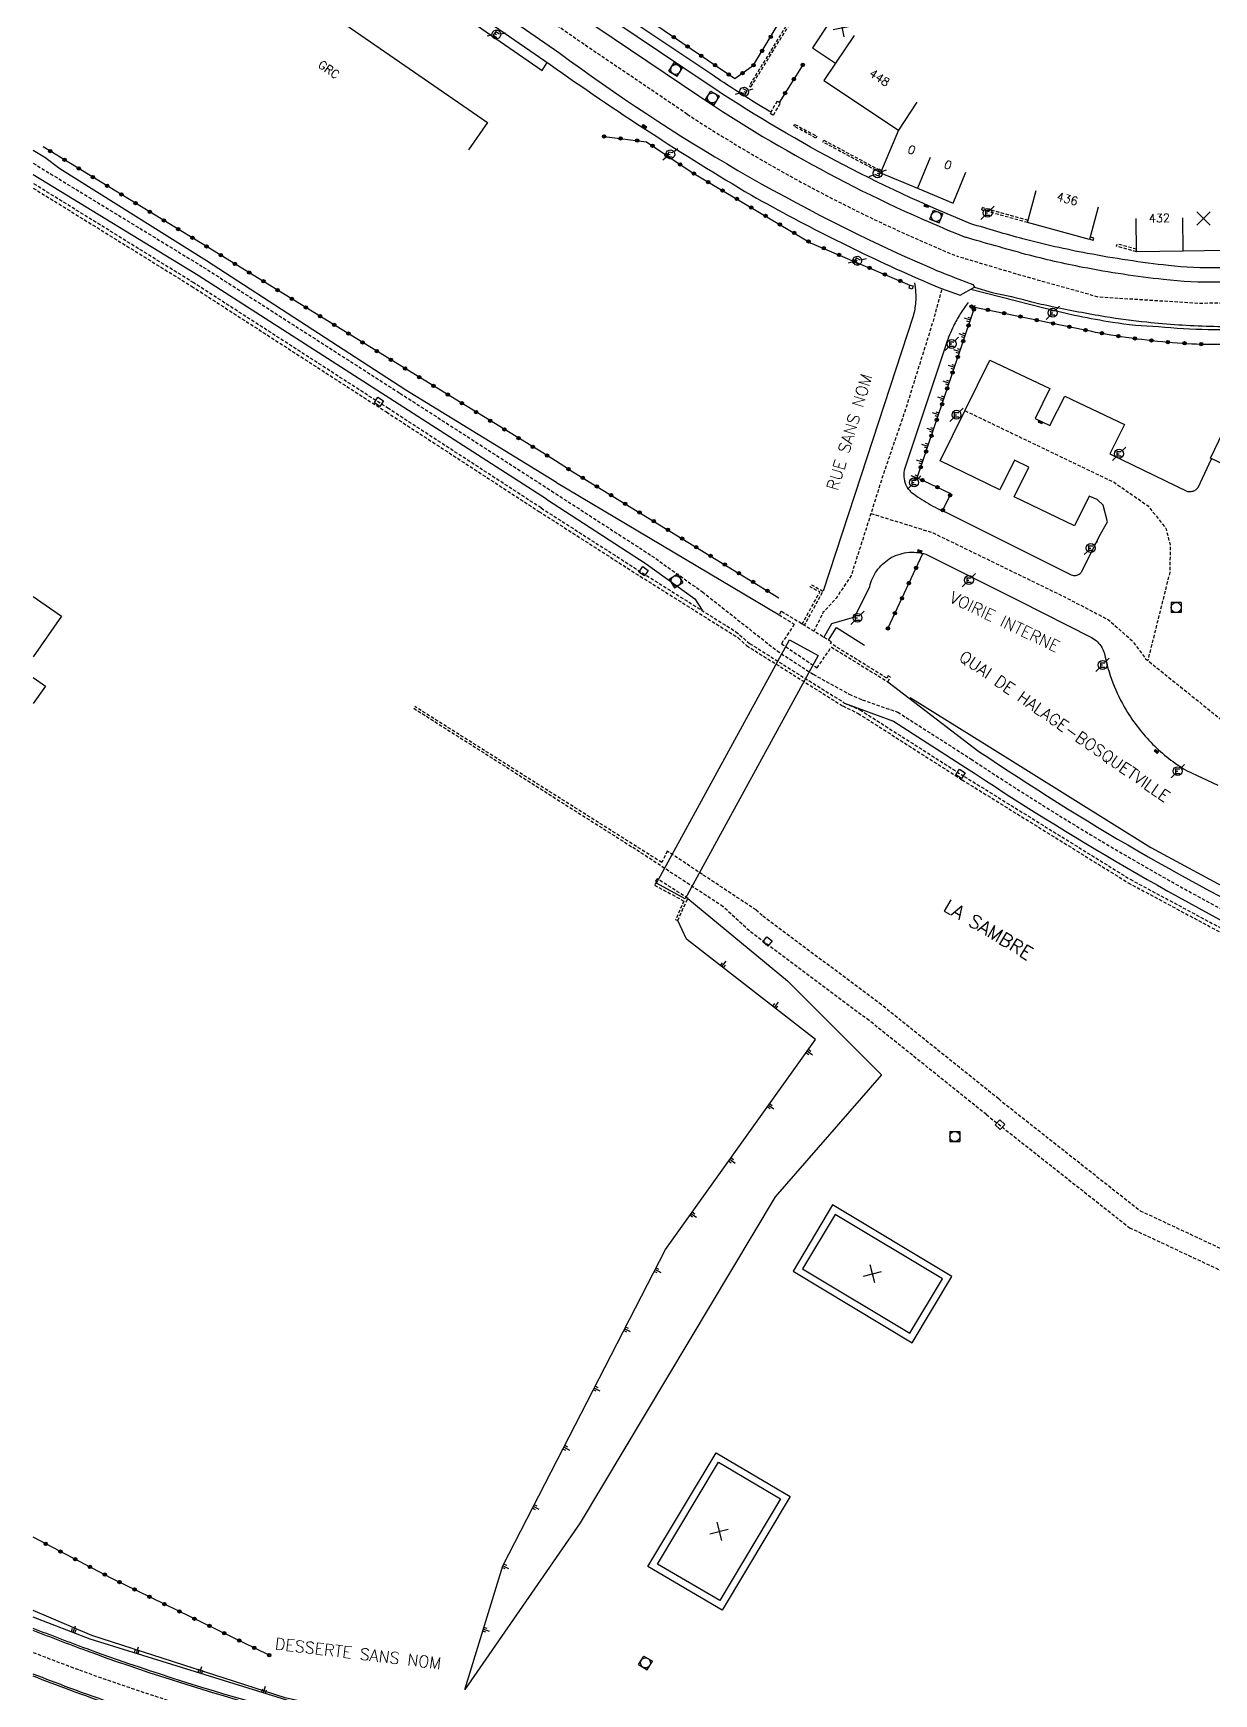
# Model space of a CAD drawing. Header units: millimetres. Extents: x 155999 to 157000, y 121000 to 122000.
# Drawn here: x 156000 to 156177.3, y 121188.3 to 121437.8 of the extents above; entities that cross this region are included whole.
import ezdxf
from ezdxf.enums import TextEntityAlignment as Align

# ---------------------------------------------------------------- set-up
doc = ezdxf.new("R2010")
doc.units = ezdxf.units.MM
doc.linetypes.add('DASHED', pattern=[0.75, 0.5, -0.25])
doc.layers.get('0').update_dxf_attribs({"linetype": 'CONTINUOUS'})
for name, color, linetype in [('W0001', 6, 'DASHED'), ('W0008', 7, 'CONTINUOUS'), ('W0017', 7, 'CONTINUOUS'), ('W0100', 7, 'CONTINUOUS'), ('W0112', 1, 'DASHED'), ('W0211', 2, 'CONTINUOUS'), ('W0322', 7, 'CONTINUOUS'), ('W0334', 7, 'CONTINUOUS'), ('W0400', 7, 'CONTINUOUS'), ('W0420', 7, 'CONTINUOUS'), ('W0471', 7, 'CONTINUOUS'), ('W0500', 5, 'DASHED'), ('W0984', 7, 'CONTINUOUS'), ('W0989', 7, 'CONTINUOUS'), ('W0991', 7, 'CONTINUOUS'), ('W1102', 7, 'CONTINUOUS')]:
    doc.layers.add(name, color=color, linetype=linetype)
doc.styles.get("Standard").update_dxf_attribs({"font": 'romans.shx', "width": 0.85})

# ---------------------------------------------------------------- blocks, each defined once
blk = doc.blocks.new('t211o')
at = {"color": 0, "linetype": 'Continuous'}
for p, q in [((-0.29, 0.5), (-0.29, 0)), ((0, 1), (0, 0)), ((0.29, 0.5), (0.29, 0))]:
    blk.add_line(p, q, dxfattribs=at)
blk = doc.blocks.new('T471')
for p, q in [((-0.333334, 0.333334), (-0.333334, -0.333334)), ((-0.333334, 0.333334), (0.333334, 0.333334)), ((-0.333334, 0), (0, 0)), ((0.500001, 0.500001), (1.000002, 1.000002)), ((-0.500001, -0.500001), (-1.000002, -1.000002)), ((-0.333334, -0.333334), (0.333334, -0.333334))]:
    blk.add_line(p, q)
blk.add_ellipse((0, 0), major_axis=(0.471405, 0.471405), ratio=1, start_param=5.4977871438, end_param=11.780972451)
blk = doc.blocks.new('T400')
for p, q in [((-0.15, 0.3), (0.15, 0.3)), ((-0.15, -0.25), (-0.15, 0.3)), ((-0.15, 0.15), (0.15, 0.15)), ((-0.15, 0), (0.15, 0)), ((0.15, 0.3), (0.15, -0.25)), ((-0.15, -0.15), (0.15, -0.15)), ((-0.15, -0.25), (-0.15, -0.3)), ((-0.15, -0.3), (0.15, -0.3)), ((0.15, -0.3), (0.15, -0.25))]:
    blk.add_line(p, q)
blk = doc.blocks.new('t322o')
at = {"color": 0, "linetype": 'Continuous'}
for radius in [0.25, 0.15]:
    blk.add_circle((0, 0), radius, dxfattribs=at)
blk = doc.blocks.new('T420')
for p, q in [((0.75, 0.75), (-0.75, 0.75)), ((-0.75, 0.75), (-0.75, -0.75)), ((0.75, 0.75), (0.75, -0.75)), ((0.75, -0.75), (-0.75, -0.75))]:
    blk.add_line(p, q)
blk.add_ellipse((0, 0), major_axis=(-0.53, 0.53), ratio=1, start_param=3.926991, end_param=10.210176)
blk = doc.blocks.new('t991o')
at = {"color": 0, "linetype": 'Continuous'}
for p, q in [((-1, 1), (1, -1)), ((-1, -1), (1, 1))]:
    blk.add_line(p, q, dxfattribs=at)
blk = doc.blocks.new('t112o')
at = {"color": 0, "linetype": 'Continuous'}
for p, q in [((-0.5, 0.5), (0.5, 0.5)), ((-0.5, -0.5), (-0.5, 0.5)), ((0.5, 0.5), (0.5, -0.5)), ((0.5, -0.5), (-0.5, -0.5))]:
    blk.add_line(p, q, dxfattribs=at)

msp = doc.modelspace()

# ---------------------------------------------------------------- linework, layer by layer
at = {"layer": 'W0001'}
for points in [[(156138.86, 121404.2, -0.047067), (156098.22, 121425.58), (156082.73, 121436.06), (156039.08, 121466.35), (156030.75, 121472.1)], [(156077.82, 121369.01), (156092.87, 121359.27), (156100.49, 121353.85), (156111.7, 121344.99), (156117.12, 121341.46), (156122.55, 121338.48), (156124.51, 121337.64), (156129.84, 121335.77), (156140.85, 121328.72, 0.030083), (156189.87, 121300.24), (156219.91, 121285.83), (156239.57, 121275.99), (156256.38, 121267.79), (156278.67, 121256.82), (156300.63, 121246.71), (156319.57, 121237.74), (156349.36, 121223.61, 0.015103), (156390.25, 121205.2), (156400.48, 121201.04)], [(156100.69, 121171.68, -0.029554), (156058.72, 121177.48, -0.038844), (156006.94, 121191.92, -0.004373), (156000, 121194.55)]]:
    msp.add_lwpolyline(points, format="xyb", dxfattribs=at)
msp.add_lwpolyline([(156000, 121418.22), (156025.54, 121402.62), (156055.08, 121383.68), (156077.87, 121368.98)], dxfattribs=at)
at = {"layer": 'W0001', "flags": 128}
for points in [[(156337.54, 121413.03), (156251.66, 121404), (156215.16, 121399.86), (156194.63, 121397.52), (156174.93, 121397.16), (156159.98, 121398.11), (156148.95, 121401.19), (156138.86, 121404.2)], [(156136.41, 121399.23), (156135.13, 121394.51), (156130.9, 121380.95), (156127.66, 121371.51), (156122.84, 121356.28), (156120.57, 121352.88), (156118.6, 121350.72), (156117.23, 121347.92)], [(156139.92, 121381.07), (156162.31, 121370.3), (156167.42, 121366.76), (156170.08, 121363.42), (156170.77, 121360.77), (156170.67, 121356.74), (156167.38, 121343.54)], [(156125.79, 121365.63), (156135.13, 121362.71), (156154.9, 121353.08), (156161.49, 121349.64), (156164.99, 121346.55), (156167.06, 121343.79), (156211.75, 121307.79), (156216.35, 121302.26), (156224.51, 121295.58), (156234.06, 121290.17), (156241.2, 121285.42), (156264.9, 121274.41), (156289.79, 121262.72), (156325.78, 121245.45), (156327.94, 121244.96), (156330.1, 121244.76), (156332.46, 121244.17), (156336.01, 121242.7), (156370.77, 121226.25), (156377.16, 121223.4), (156386.02, 121219.27), (156390.05, 121215.73), (156393.49, 121213.17), (156396.74, 121212.29), (156401.81, 121212.27), (156406.24, 121213.65), (156409.39, 121216.89), (156411.55, 121220.92), (156412.14, 121225.73), (156410.86, 121230.45), (156408.01, 121234.09), (156404.17, 121236.64), (156396.19, 121239.81), (156392.46, 121240.5), (156381.43, 121221.4)]]:
    msp.add_lwpolyline(points, dxfattribs=at)
at = {"layer": 'W0008'}
for points in [[(156000, 121487.17), (156010.17, 121479.96), (156019.61, 121473.34), (156022.83, 121473.77), (156037.3, 121463.77), (156038, 121460.5), (156043.11, 121456.9), (156077.62, 121433.05, 0.020151), (156107.85, 121413.42, 0.025267), (156133.68, 121400.54, 0.020652), (156139.21, 121398.39), (156141.38, 121399.61), (156144.01, 121398.83)], [(156140.79, 121409.14, -0.051763), (156101.19, 121430.16), (156073.32, 121448.9), (156072.21, 121447.29), (156038.11, 121470.83)], [(156128.32, 121340.34), (156142.03, 121329.89, 0.035928), (156190.76, 121301.75), (156220.74, 121287.33), (156240.44, 121277.6), (156257.19, 121269.43), (156279.67, 121258.59), (156301.63, 121247.88), (156320.39, 121239.11), (156350.4, 121225.04, 0.017121), (156391.14, 121206.67), (156401.04, 121202.43)], [(156121.85, 121337.15), (156129.18, 121334.41), (156140.03, 121327.47, 0.030084), (156189.21, 121298.89), (156219.24, 121284.49), (156238.7, 121274.38), (156255.57, 121266.15), (156278.03, 121255.47), (156300, 121245.35), (156318.93, 121236.39), (156348.71, 121222.26, 0.015102), (156389.68, 121203.82), (156399.91, 121199.65)], [(156100.92, 121174.73, -0.029557), (156059.31, 121180.48, -0.038841), (156007.99, 121194.79, -0.005077), (156000, 121197.84)], [(156100.45, 121168.63, -0.029653), (156058.43, 121174.44, -0.016126), (156033.87, 121180.16, -0.023697), (156005.51, 121189.2, -0.003425), (156000, 121191.29)]]:
    msp.add_lwpolyline(points, format="xyb", dxfattribs=at)
for points in [[(156078.58, 121370.28), (156055.97, 121384.13), (156026.02, 121403.58), (156004.01, 121417.37), (156001.72, 121419.1), (156000, 121420.11)], [(156077.07, 121367.75), (156054.28, 121382.45), (156024.76, 121401.37), (156000, 121416.49)], [(156078.58, 121370.28), (156112.01, 121350.41)], [(156077.07, 121367.75), (156092.03, 121358.03), (156099.38, 121352.8), (156100.47, 121351.07)]]:
    msp.add_lwpolyline(points, dxfattribs=at)
at = {"layer": 'W0008', "flags": 128}
for points in [[(156249.04, 121408.94), (156223.37, 121405.85), (156217.76, 121405.19), (156209.3, 121404.3, -0.00817), (156199.97, 121403.46, -0.008455), (156190.93, 121402.96, -0.00086), (156179.88, 121402.54, -0.005123), (156178.02, 121402.5, -0.031314), (156170.47, 121402.86, -0.019222), (156158.3, 121404.68, -0.01787), (156148.63, 121406.87, -0.008289), (156140.79, 121409.14, -0.014722)], [(156249.87, 121406.85), (156224.95, 121403.85), (156219.28, 121403.2), (156209.24, 121402.12, -0.007972), (156199.32, 121401.22, -0.009775), (156191.21, 121400.76, -0.001005), (156180.04, 121400.38, -0.005557), (156178.02, 121400.34, -0.029816), (156169.73, 121400.75, -0.02021), (156157.64, 121402.58, -0.017052), (156149.09, 121404.53, -0.003608), (156139.96, 121407.11, -0.013063)], [(156132.34, 121400.28, -0.032134), (156132.52, 121398.82, -0.032134), (156132.5, 121397.35, -0.023286), (156132.38, 121396.3, -0.023286), (156132.15, 121395.26), (156124.29, 121371.22), (156118.61, 121353.95)], [(156140.8, 121399.29), (156151.98, 121396.45, 0.02217), (156162.06, 121394.36, 0.032756), (156169, 121393.7, 0.03544), (156183.91, 121393.34, 0.016968), (156186.14, 121393.37, 0.002623), (156193.66, 121393.78, 0.003517), (156199.26, 121394.15, 0.003588), (156199.39, 121394.16, 0.027797), (156201.09, 121394.38)], [(156140.42, 121397.32, 0.024584), (156139.23, 121395.6, 0.024584), (156138.21, 121393.77, 0.01724), (156137.61, 121392.43, 0.01724), (156137.1, 121391.06), (156135.48, 121386.22), (156131.01, 121372.7, 0.093311), (156130.74, 121371.45, 0.093311), (156130.94, 121370.19, 0.06162), (156131.32, 121369.44, 0.06162), (156131.87, 121368.8, 0.015448), (156133.13, 121367.91, 0.015448), (156134.44, 121367.1, 0.015268), (156135.78, 121366.38, 0.015268), (156137.17, 121365.74), (156155.89, 121356.42, 0.072897), (156156.24, 121356.32, 0.072897), (156156.6, 121356.32, 0.107845), (156157.1, 121356.51, 0.107845), (156157.47, 121356.89), (156160.07, 121362.14), (156161.31, 121364.38), (156160.69, 121366.86), (156159.77, 121367.73), (156158.6, 121368.22), (156156.38, 121363.74), (156147.3, 121368.13), (156149.53, 121372.58), (156147.35, 121373.63), (156145.15, 121369.17), (156136.18, 121373.5), (156143.65, 121388.64), (156152.65, 121384.38), (156150.45, 121379.9), (156152.67, 121378.82), (156154.94, 121383.22), (156163.86, 121378.97), (156161.7, 121374.55), (156173.37, 121368.94, 0.05757), (156173.72, 121368.9, 0.05757), (156174.07, 121368.95, 0.086825), (156174.55, 121369.16, 0.086825), (156174.93, 121369.53), (156176.94, 121373.84)], [(156144.01, 121398.83, -0.014535), (156149.75, 121397.47, 0.010396), (156153.02, 121396.71, 0.011399), (156160.97, 121395.22, 0.014596), (156167.23, 121394.38, 0.019043), (156176.72, 121393.75, 0.01913), (156186.18, 121393.85, 0.002462), (156193.5, 121394.24, 0.003064), (156199.38, 121394.62, 0.025621), (156200.39, 121394.74, -0.180778), (156200.54, 121394.71), (156203.36, 121393.01), (156222.74, 121394.93), (156253.84, 121398.74)], [(156118.72, 121347), (156119.91, 121349.11), (156123.39, 121350.07), (156125.62, 121354.63, -0.100027), (156126.67, 121357.01, -0.100027), (156128.56, 121358.8, -0.108513), (156131.22, 121359.75, -0.108513), (156134.03, 121359.49), (156148.07, 121352.48), (156158.95, 121346.97, -0.070479), (156159.81, 121346.35, -0.070479), (156160.47, 121345.52, -0.033916), (156160.69, 121345.07, -0.033916), (156160.86, 121344.58, 0.043051), (156162.13, 121340.2, 0.043051), (156164.13, 121336.09, 0.061206), (156168.11, 121330.98, 0.061206), (156173.21, 121326.99), (156177.88, 121324.8, -0.047793)]]:
    msp.add_lwpolyline(points, format="xyb", dxfattribs=at)
at = {"layer": 'W0017', "flags": 128}
msp.add_lwpolyline([(156119.42, 121346.59), (156120.64, 121348.51), (156124.86, 121345.83)], dxfattribs=at)
at = {"layer": 'W0100'}
for p, q in [((156149.33, 121409.3), (156150.64, 121414.12)), ((156159.95, 121411.6), (156158.65, 121406.78)), ((156158.65, 121406.78), (156149.33, 121409.3)), ((156165.69, 121404.93), (156165.62, 121409.93)), ((156172.7, 121405.03), (156165.69, 121404.93)), ((156179.08, 121405.1), (156172.7, 121405.03))]:
    msp.add_line(p, q, dxfattribs=at)
at = {"layer": 'W0100', "flags": 128}
msp.add_lwpolyline([(156025.73, 121447.63), (156028.58, 121451.75), (156068.2, 121424.34), (156065.35, 121420.23)], dxfattribs=at)
at = {"layer": 'W0100'}
for points in [[(156119.8, 121439.72), (156117.03, 121435.56), (156120.5, 121433.25), (156118.75, 121430.63), (156129.92, 121423.21), (156127.25, 121416.77), (156132.78, 121414.47), (156138.15, 121412.24), (156140.07, 121416.86)], [(156000, 121353.13), (156004.23, 121350.19), (156000, 121344.1)], [(156000, 121340.96), (156001.82, 121339.69), (156000, 121337.09)]]:
    msp.add_lwpolyline(points, dxfattribs=at)
at = {"layer": 'W0100', "flags": 128}
msp.add_lwpolyline([(156183.99, 121378.55), (156180.88, 121371.99), (156176.82, 121373.91), (156179.93, 121380.47)], close=True, dxfattribs=at)
at = {"layer": 'W0100'}
for points in [[(156115.55, 121252.16), (156131.66, 121242.49), (156136.53, 121250.66), (156120.41, 121260.32)], [(156112.24, 121217.62), (156103.09, 121202.33), (156093.76, 121207.82), (156102.91, 121223.11)]]:
    msp.add_lwpolyline(points, close=True, dxfattribs=at)
at = {"layer": 'W0112'}
for p, q in [((156142.45, 121411.2), (156142.54, 121411.55)), ((156149.43, 121409.64), (156142.54, 121411.55)), ((156149.33, 121409.3), (156142.45, 121411.2)), ((156159.2, 121406.64), (156158.65, 121406.78)), ((156159.28, 121406.99), (156158.73, 121407.12)), ((156159.2, 121406.64), (156159.28, 121406.99)), ((156162.69, 121405.75), (156162.79, 121406.09)), ((156165.69, 121404.93), (156162.69, 121405.75)), ((156165.68, 121405.3), (156162.79, 121406.09))]:
    msp.add_line(p, q, dxfattribs=at)
for points in [[(156114.2, 121440.7), (156107.53, 121429.87), (156107.79, 121429.7), (156114.47, 121440.53)], [(156127.25, 121416.77), (156118.59, 121421.41), (156118.74, 121421.68), (156127.37, 121417.05)], [(156076.28, 121366.44), (156053.36, 121381.36), (156024.11, 121400.25), (156000, 121415.19)], [(156000, 121414.49), (156023.79, 121399.75), (156053.03, 121380.86), (156075.95, 121365.93)], [(156076.28, 121366.44), (156091.46, 121356.7), (156105.52, 121347.86), (156107.59, 121346.08), (156121.85, 121337.15), (156124.17, 121336.12), (156139.81, 121326.13), (156164.74, 121310.67), (156188.58, 121297.85), (156219, 121283.37), (156224.02, 121281.72), (156238.74, 121274.31), (156255.51, 121266.13), (156278.1, 121255.4), (156282.14, 121252.44), (156300.03, 121243.95), (156318.15, 121235.36), (156348.26, 121221.09), (156368.82, 121211.47), (156389.18, 121202.7), (156398.31, 121198.9)], [(156075.95, 121365.93), (156091.14, 121356.19), (156105.87, 121346.95), (156107.14, 121345.77), (156121.57, 121336.7), (156123.88, 121335.59), (156139.49, 121325.62), (156164.44, 121310.15), (156188.31, 121297.32), (156218.78, 121282.81), (156223.79, 121281.17), (156238.47, 121273.78), (156255.25, 121265.59), (156277.79, 121254.88), (156281.84, 121251.93), (156299.78, 121243.4), (156317.89, 121234.81), (156348, 121220.54), (156368.57, 121210.92), (156388.94, 121202.15), (156398.07, 121198.34)], [(156144.99, 121277.68), (156127.38, 121291.81), (156109.47, 121305.21), (156108.55, 121306.06), (156100.5, 121311.4), (156095.19, 121314.92), (156094.41, 121313.18), (156057.31, 121336.61)], [(156057.15, 121336.36), (156090.06, 121315.44)], [(156143.14, 121275.33), (156125.55, 121289.44), (156107.55, 121302.91), (156103.61, 121306.56), (156090.06, 121315.44)], [(156096.47, 121304.65), (156096.8, 121304.49), (156098.31, 121307.81), (156093.7, 121310.76), (156093.44, 121310.42), (156093.59, 121310.31), (156093.31, 121309.8), (156097.72, 121307.4), (156096.47, 121304.64)], [(156144.99, 121277.68), (156166.23, 121260.9), (156187.65, 121250.86), (156229.79, 121231.17), (156272.55, 121211.22), (156314.28, 121191.7), (156342.95, 121178.52), (156341.91, 121176.25), (156364.86, 121165.69), (156393.31, 121153.76), (156411.52, 121146.6), (156437.83, 121137.13), (156460.04, 121128.67), (156484.38, 121118.16), (156503.8, 121108.59), (156523.24, 121098), (156550.53, 121082.81)], [(156143.14, 121275.33), (156164.64, 121258.34), (156186.39, 121248.15), (156228.53, 121228.46), (156271.28, 121208.52), (156313.02, 121188.99), (156364.66, 121165.23), (156393.13, 121153.3), (156411.35, 121146.13), (156437.66, 121136.66), (156459.85, 121128.21), (156484.17, 121117.71), (156503.57, 121108.15), (156523, 121097.57), (156550.28, 121082.37)]]:
    msp.add_lwpolyline(points, dxfattribs=at)
for points in [[(156110.66, 121425.74), (156111.16, 121425.45), (156112.23, 121427.25), (156111.73, 121427.54)], [(156114.39, 121424.06), (156117.66, 121422.27), (156117.52, 121422.01), (156114.24, 121423.8)], [(156131.54, 121399.44), (156131.66, 121399.93), (156132.14, 121399.81), (156132.02, 121399.32)], [(156112.01, 121350.41), (156114.29, 121348.98), (156112.37, 121346.05), (156117.72, 121342.42), (156119.86, 121345.56), (156128.32, 121340.34), (156128.74, 121341.02), (156128.4, 121341.23), (156128.19, 121340.89), (156119.75, 121346.11), (156119.87, 121346.33), (156112.32, 121350.92)]]:
    msp.add_lwpolyline(points, close=True, dxfattribs=at)
at = {"layer": 'W0112', "flags": 128}
msp.add_lwpolyline([(156115.47, 121349), (156118.13, 121353.81), (156116.68, 121354.61), (156116.86, 121354.92), (156118.61, 121353.95), (156115.78, 121348.81)], dxfattribs=at)
at = {"layer": 'W0211', "flags": 128}
msp.add_lwpolyline([(156132.76, 121370.99), (156141.05, 121395.6)], dxfattribs=at)
at = {"layer": 'W0211'}
for points in [[(156131.71, 121337.97), (156142.8, 121331.07), (156167.83, 121315.46), (156191.24, 121302.85), (156221.18, 121288.33), (156240.95, 121278.6), (156257.82, 121270.38), (156280.02, 121259.53), (156302.02, 121248.68), (156320.92, 121239.98), (156350.61, 121225.83), (156372.05, 121217.1), (156391.14, 121206.67)], [(156098.3, 121307.78), (156113.29, 121295.43), (156127.41, 121281.31), (156111.42, 121263), (156082.12, 121214.02), (156064.82, 121189)], [(156064.82, 121189), (156070.54, 121207.57), (156094.95, 121255.07), (156117.47, 121286.59), (156098.09, 121301.68), (156096.8, 121304.49)], [(156101.3, 121179.48), (156086.49, 121182.06), (156065.42, 121183.53), (156059.68, 121182.86), (156037.84, 121187.73), (156008.81, 121197.11), (156000, 121200.86)], [(156101.13, 121177.36), (156086.41, 121178.97), (156064.87, 121181.56), (156059.32, 121181.82), (156038.11, 121187.39), (156008.56, 121196.54), (156000, 121199.86)]]:
    msp.add_lwpolyline(points, dxfattribs=at)
at = {"layer": 'W0322'}
for points in [[(156092.94, 121443.69), (156090.87, 121440.79), (156105.35, 121430.94), (156108.18, 121432.94), (156113.19, 121441.27)], [(156115.56, 121432.99), (156112.04, 121427.36)], [(156085.74, 121422.25), (156092.11, 121421.46), (156098.98, 121416.81), (156116.85, 121406.24), (156131.66, 121399.93)], [(156080.39, 121372.29), (156077.16, 121374.31), (156054.69, 121388.1), (156026.29, 121405.57), (156001.51, 121420.7)], [(156080.39, 121372.29), (156111.99, 121352.96)], [(156035.44, 121194.14), (156011.82, 121205.67), (156000, 121211.84)]]:
    msp.add_lwpolyline(points, dxfattribs=at)
at = {"layer": 'W0322', "flags": 128}
for points in [[(156136.62, 121366.09), (156137.81, 121368.58), (156132.76, 121370.99), (156141.05, 121395.6), (156141.47, 121396.88)], [(156128.35, 121348.36), (156133.6, 121359.61)]]:
    msp.add_lwpolyline(points, dxfattribs=at)
msp.add_lwpolyline([(156140.91, 121396.7), (156157.95, 121393.18, 0.029277), (156170.39, 121391.36, 0.031972), (156181.9, 121391.1, 0.000235), (156192.56, 121391.54, 0.001896), (156193.88, 121391.6, 0.001798), (156198.73, 121391.86, 0.000451), (156218.05, 121392.98, 0.014646), (156218.33, 121393, 0.000361), (156229.57, 121394.34), (156253.2, 121397.16)], format="xyb", dxfattribs=at)
at = {"layer": 'W0334'}
for points in [[(156037.3, 121463.77), (156040, 121461.82), (156044.4, 121458.73), (156078.93, 121434.87, 0.056904), (156134.58, 121402.59, 0.017157), (156139.01, 121400.83), (156141.1, 121400.01), (156141.38, 121399.61)], [(156110.76, 121425.9), (156108.69, 121427.14, -0.009176), (156102.05, 121431.43), (156077.44, 121447.93), (156074.09, 121450.09)], [(156072.21, 121447.29), (156084.63, 121438.65), (156099.97, 121428.34, 0.051764), (156139.96, 121407.11)], [(156100.95, 121175.03, -0.029557), (156059.37, 121180.77, -0.038841), (156008.09, 121195.07, -0.005147), (156000, 121198.16)], [(156100.42, 121168.33, -0.029653), (156058.37, 121174.14, -0.016126), (156033.79, 121179.87, -0.023697), (156005.41, 121188.92, -0.003358), (156000, 121190.97)]]:
    msp.add_lwpolyline(points, format="xyb", dxfattribs=at)
for points in [[(156047.79, 121451.99), (156076.41, 121432.16), (156077.17, 121433.36)], [(156093.59, 121310.1), (156113.56, 121346.64), (156117.89, 121344.28), (156097.91, 121307.73), (156093.59, 121310.1)]]:
    msp.add_lwpolyline(points, dxfattribs=at)
for points in [[(156114.12, 121251.8), (156132.02, 121241.06), (156137.96, 121251.02), (156120.05, 121261.76)], [(156113.67, 121217.99), (156103.45, 121200.91), (156092.32, 121207.45), (156102.54, 121224.53)]]:
    msp.add_lwpolyline(points, close=True, dxfattribs=at)
at = {"layer": 'W1102'}
for p, q in [((156132.68, 121427.37), (156129.92, 121423.21)), ((156134.7, 121419.08), (156132.78, 121414.47)), ((156172.7, 121405.03), (156172.64, 121410.03))]:
    msp.add_line(p, q, dxfattribs=at)
at = {"layer": 'W1102', "flags": 128}
msp.add_lwpolyline([(156123.27, 121437.42), (156120.5, 121433.25)], dxfattribs=at)

# ---------------------------------------------------------------- block references
at = {"layer": 'W0112'}
for p, rotation in [((156051.92, 121382.39), 147.147319843658), ((156091.67, 121356.94), 144.564615284707), ((156139.25, 121326.52), 327.429312125749), ((156110.27, 121301.35), 141.160889188384), ((156145.19, 121273.82), 318.1154963692729)]:
    msp.add_blockref('t112o', p, dxfattribs=dict(at, rotation=rotation))
at = {"layer": 'W0211'}
for p, rotation in [((156140.74, 121394.68), 71.37796145428446), ((156139.94, 121392.32), 71.37796145428446), ((156139.14, 121389.95), 71.37796145428446), ((156138.35, 121387.58), 71.37796145428446), ((156137.55, 121385.21), 71.37796145428446), ((156136.75, 121382.84), 71.37796145428446), ((156135.95, 121380.47), 71.37796145428446), ((156135.15, 121378.1), 71.37796145428446), ((156133.56, 121373.36), 71.37796145428446), ((156134.35, 121375.73), 71.37796145428446), ((156132.76, 121370.99), 71.37796145428446), ((156103.38, 121297.57), 322.086334243478), ((156111.26, 121291.42), 322.086334243478), ((156116.22, 121284.85), 234.461789155744), ((156110.41, 121276.71), 234.461789155744), ((156104.6, 121268.58), 234.461789155744), ((156098.78, 121260.44), 234.461789155744), ((156093.39, 121252.04), 242.79854022183), ((156088.82, 121243.15), 242.79854022183), ((156084.25, 121234.26), 242.79854022183), ((156079.68, 121225.36), 242.79854022183), ((156075.11, 121216.47), 242.79854022183), ((156070.54, 121207.57), 242.79854022183), ((156005.95, 121197.56), 338.8108069814106), ((156067.59, 121198.02), 250.9181436650387), ((156015.44, 121194.41), 342.7832932242006), ((156024.99, 121191.45), 342.7832932242006), ((156034.54, 121188.49), 342.7832932242006)]:
    msp.add_blockref('t211o', p, dxfattribs=dict(at, rotation=rotation))
at = {"layer": 'W0322'}
for p, rotation in [((156096.19, 121437.17), 325.78684312741), ((156110.75, 121437.22), 58.95385193591211), ((156098.26, 121435.76), 325.78684312741), ((156100.33, 121434.36), 325.78684312741), ((156109.46, 121435.08), 58.95385193591211), ((156102.4, 121432.95), 325.78684312741), ((156104.46, 121431.55), 325.78684312741), ((156106.52, 121431.77), 35.17097242447905), ((156108.18, 121432.94), 58.95385193591211), ((156115.56, 121432.99), 237.9838705477051), ((156112.91, 121428.75), 237.9838705477051), ((156114.23, 121430.87), 237.9838705477051), ((156085.74, 121422.25), 352.9058563941861), ((156088.22, 121421.94), 352.9058563941861), ((156090.7, 121421.63), 352.9058563941861), ((156002.57, 121420.05), 148.598488499062), ((156004.7, 121418.75), 148.598488499062), ((156093.01, 121420.85), 325.9907722325491), ((156095.08, 121419.45), 325.9907722325491), ((156006.84, 121417.45), 148.598488499062), ((156008.97, 121416.15), 148.598488499062), ((156097.15, 121418.05), 325.9907722325491), ((156099.23, 121416.67), 329.374352203494), ((156011.1, 121414.84), 148.598488499062), ((156013.24, 121413.54), 148.598488499062), ((156101.38, 121415.39), 329.374352203494), ((156103.53, 121414.12), 329.374352203494), ((156015.37, 121412.24), 148.598488499062), ((156105.69, 121412.85), 329.374352203494), ((156107.84, 121411.57), 329.374352203494), ((156017.5, 121410.93), 148.598488499062), ((156019.64, 121409.63), 148.598488499062), ((156109.99, 121410.3), 329.374352203494), ((156112.14, 121409.03), 329.374352203494), ((156021.77, 121408.33), 148.598488499062), ((156023.91, 121407.03), 148.598488499062), ((156114.29, 121407.75), 329.374352203494), ((156116.44, 121406.48), 329.374352203494), ((156026.04, 121405.72), 148.598488499062), ((156028.17, 121404.42), 148.402740558171), ((156118.71, 121405.44), 336.919244784879), ((156121.01, 121404.46), 336.919244784879), ((156030.3, 121403.11), 148.402740558171), ((156032.43, 121401.8), 148.402740558171), ((156123.31, 121403.48), 336.919244784879), ((156125.61, 121402.5), 336.919244784879), ((156127.91, 121401.52), 336.919244784879), ((156034.56, 121400.49), 148.402740558171), ((156036.69, 121399.18), 148.402740558171), ((156130.21, 121400.54), 336.919244784879), ((156038.82, 121397.87), 148.402740558171), ((156040.95, 121396.56), 148.402740558171), ((156140.91, 121396.7), 348.3287408277645), ((156141.26, 121396.24), 71.66495393646083), ((156143.36, 121396.19), 348.3287408277645), ((156043.08, 121395.25), 148.402740558171), ((156045.21, 121393.94), 148.402740558171), ((156140.47, 121393.87), 71.37796145428446), ((156145.8, 121395.69), 348.3287408277645), ((156148.25, 121395.18), 348.3287408277645), ((156150.7, 121394.67), 348.3287408277645), ((156153.15, 121394.17), 348.3287408277645), ((156155.6, 121393.66), 348.3287408277645), ((156047.33, 121392.63), 148.402740558171), ((156049.46, 121391.32), 148.402740558171), ((156139.67, 121391.5), 71.37796145428446), ((156158.05, 121393.16), 348.3807636800912), ((156160.5, 121392.68), 349.7140264533326), ((156162.96, 121392.26), 351.0472892265739), ((156165.44, 121391.9), 352.3805519998153), ((156167.92, 121391.6), 353.7138147730568), ((156170.41, 121391.36), 355.0490718734521), ((156172.9, 121391.18), 356.6384874591269), ((156051.59, 121390.01), 148.402740558171), ((156053.72, 121388.7), 148.402740558171), ((156138.87, 121389.14), 71.37796145428446), ((156175.4, 121391.06), 358.2279030448016), ((156055.85, 121387.39), 148.4689729827591), ((156057.98, 121386.08), 148.4689729827591), ((156138.07, 121386.77), 71.37796145428446), ((156060.11, 121384.77), 148.4689729827591), ((156137.27, 121384.4), 71.37796145428446), ((156062.25, 121383.47), 148.4689729827591), ((156064.38, 121382.16), 148.4689729827591), ((156136.48, 121382.03), 71.37796145428446), ((156066.51, 121380.85), 148.4689729827591), ((156068.64, 121379.54), 148.4689729827591), ((156135.68, 121379.66), 71.37796145428446), ((156070.77, 121378.24), 148.4689729827591), ((156072.9, 121376.93), 148.4689729827591), ((156134.88, 121377.29), 71.37796145428446), ((156075.03, 121375.62), 148.4689729827591), ((156077.16, 121374.31), 148.4689729827591), ((156134.08, 121374.92), 71.37796145428446), ((156080.39, 121372.29), 328.542732688722), ((156133.28, 121372.55), 71.37796145428446), ((156082.52, 121370.99), 328.542732688722), ((156084.66, 121369.68), 328.542732688722), ((156133.53, 121370.62), 154.4580633614852), ((156135.79, 121369.55), 154.4580633614852), ((156086.79, 121368.38), 328.542732688722), ((156088.92, 121367.07), 328.542732688722), ((156137.69, 121368.35), 64.64463231453233), ((156091.05, 121365.77), 328.542732688722), ((156093.19, 121364.46), 328.542732688722), ((156136.62, 121366.09), 64.64463231453233), ((156095.32, 121363.16), 328.542732688722), ((156097.45, 121361.85), 328.542732688722), ((156099.58, 121360.55), 328.542732688722), ((156101.72, 121359.24), 328.542732688722), ((156103.85, 121357.94), 328.542732688722), ((156105.98, 121356.63), 328.542732688722), ((156132.58, 121357.43), 64.99645470188453), ((156108.11, 121355.33), 328.542732688722), ((156110.25, 121354.02), 328.542732688722), ((156131.52, 121355.16), 64.99645470188453), ((156130.47, 121352.89), 64.99645470188453), ((156129.41, 121350.63), 64.99645470188453), ((156128.35, 121348.36), 64.99645470188453), ((156001.87, 121210.86), 152.4642646201665), ((156004.09, 121209.7), 152.4642646201665), ((156006.31, 121208.55), 152.4642646201665), ((156008.52, 121207.39), 152.4642646201665), ((156010.74, 121206.23), 152.4642646201665), ((156012.97, 121205.11), 153.9726775424895), ((156015.22, 121204.01), 153.9726775424895), ((156017.47, 121202.92), 153.9726775424895), ((156019.71, 121201.82), 153.9726775424895), ((156021.96, 121200.72), 153.9726775424895), ((156024.21, 121199.62), 153.9726775424895), ((156026.45, 121198.53), 153.9726775424895), ((156028.7, 121197.43), 153.9726775424895), ((156030.95, 121196.33), 153.9726775424895), ((156033.19, 121195.24), 153.9726775424895), ((156035.44, 121194.14), 153.9726775424895)]:
    msp.add_blockref('t322o', p, dxfattribs=dict(at, rotation=rotation))
at = {"layer": 'W0400'}
for p, rotation in [((156091.8, 121423.73), 55.35526978031902), ((156134.09, 121411.81), 245.8177853588362), ((156151.24, 121379.35), 244.8514947865186), ((156133.13, 121359.96), 252.8150465505272), ((156168.66, 121329.88), 51.49348224555478)]:
    msp.add_blockref('T400', p, dxfattribs=dict(at, rotation=rotation))
at = {"layer": 'W0420'}
for p, rotation in [((156096.48, 121432.31), 148.4942269921311), ((156102.01, 121428.03), 148.4942269921311), ((156135.62, 121410.22), 158.195278444759), ((156096.54, 121355.5), 122.326324728647), ((156138.39, 121272.04), 90), ((156091.95, 121192.98), 149.5582316343045)]:
    msp.add_blockref('T420', p, dxfattribs=dict(at, rotation=rotation))
msp.add_blockref('T420', (156171.63, 121351.48), dxfattribs=at)
at = {"layer": 'W0471'}
for p, rotation in [((156069.55, 121437.56), 324.714784670015), ((156106.76, 121428.97), 153.306292665516), ((156095.67, 121419.55), 352.9058563941861), ((156126.81, 121416.7), 157.151255258767), ((156123.75, 121403.58), 329.374352203494)]:
    msp.add_blockref('T471', p, dxfattribs=dict(at, rotation=rotation))
for p in [(156143.32, 121410.77), (156153.11, 121395.77), (156137.94, 121391.08), (156138.66, 121380.45), (156163.06, 121374.59), (156132.28, 121370.29), (156158.81, 121360.43), (156140.52, 121355.61), (156123.78, 121349.95), (156160.59, 121342.87), (156171.87, 121326.92)]:
    msp.add_blockref('T471', p, dxfattribs=at)
at = {"layer": 'W0991'}
for p, rotation in [((156121.53, 121438.57), 56.39078440897573), ((156175.74, 121409.93), 270.7819037817872), ((156126.04, 121251.41), 59.04620883206709), ((156103, 121212.72), 329.1032677170042)]:
    msp.add_blockref('t991o', p, dxfattribs=dict(at, rotation=rotation))

# ---------------------------------------------------------------- texts
at = {"layer": 'W0500'}
msp.add_text('LA SAMBRE', height=2, rotation=329.3365, dxfattribs=at).set_placement((156143.43, 121303.12), align=Align.MIDDLE)
at = {"layer": 'W0984'}
msp.add_text('GRC', height=1.25, rotation=325.326, dxfattribs=at).set_placement((156044.41, 121432.29), align=Align.MIDDLE)
at = {"layer": 'W0989'}
for s, rotation, p in [('RUE SANS NOM', 73.1878, (156122.58, 121377.85)), ('VOIRIE INTERNE', 334.6116, (156145.91, 121349.35)), ('QUAI DE HALAGE-BOSQUETVILLE', 325.2491, (156154.85, 121333.57)), ('DESSERTE SANS NOM', 353.1109, (156048.8, 121194.39))]:
    msp.add_text(s, height=1.75, rotation=rotation, dxfattribs=at).set_placement(p, align=Align.MIDDLE)
at = {"layer": 'W0991'}
for s, rotation, p in [('448', 326.3908, (156127.1, 121431.08)), ('0', 337.3753, (156131.93, 121420.24)), ('0', 337.4983, (156137.38, 121417.97)), ('436', 344.8605, (156155.3, 121412.86)), ('432', 1.9677, (156169.12, 121409.98))]:
    msp.add_text(s, height=1.25, rotation=rotation, dxfattribs=at).set_placement(p, align=Align.MIDDLE)

doc.saveas('drawing.dxf')
